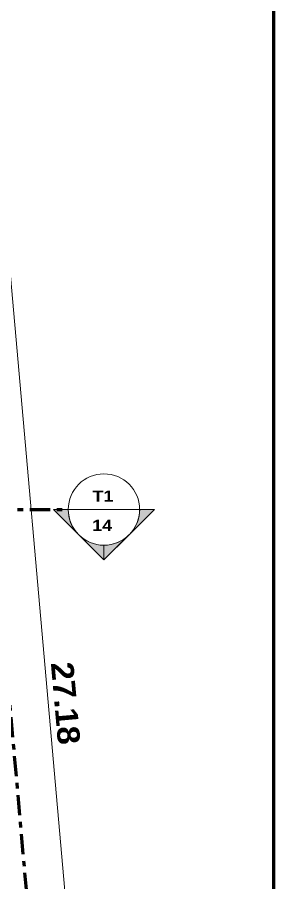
# Model space of a CAD drawing. Header units: metres. Extents: x -144 to 1000, y -717 to 29.
# Drawn here: x 102.22 to 106.78, y -561.25 to -545.85 of the extents above; entities that cross this region are included whole.
import ezdxf

# ---------------------------------------------------------------- set-up
doc = ezdxf.new("R2010")
doc.units = ezdxf.units.M
doc.linetypes.add('Dash Dot 3_16_', pattern=[0.595313, 0.357187, -0.119063, 0, -0.119063])
doc.layers.get('0').update_dxf_attribs({"color": 1})
for name, color, linetype, lineweight in [('A-ANNO-DIMS', 1, 'Continuous', 9), ('A-DETL', 1, 'Continuous', 9), ('A-DETL-WIDE', 1, 'Continuous', 100), ('G-ANNO-SYMB', 1, 'Continuous', 9)]:
    doc.layers.add(name, color=color, linetype=linetype, lineweight=lineweight)
doc.styles.add('Arial Black', font='', dxfattribs={"height": 0.15})
doc.styles.add('Britannic Bold_B_2', font='', dxfattribs={"width": 1.1, "height": 0.009})
doc.styles.get('Arial Black').set_extended_font_data('Arial Black')
doc.styles.get('Britannic Bold_B_2').set_extended_font_data('Britannic Bold', bold=True)

# ---------------------------------------------------------------- blocks, each defined once
blk = doc.blocks.new('A$C4d52d4f2')
at = {"layer": 'A-DETL-WIDE'}
blk.add_line((-0.51513, -0.58802), (-0.51513, -0.00202), dxfattribs=at)
blk = doc.blocks.new('X')
at = {"layer": 'G-ANNO-SYMB'}
h = blk.add_hatch(color=256, dxfattribs=at)
edge = h.paths.add_edge_path()
edge.add_line((103.546, -494.947), (103.119, -494.521))
edge.add_line((103.119, -494.521), (103.382, -494.521))
edge.add_arc((104.017, -494.521), 0.636, 180, 222.0784)
h = blk.add_hatch(color=256, dxfattribs=at)
edge = h.paths.add_edge_path()
edge.add_arc((104.017, -494.521), 0.636, 317.9216, 360)
edge.add_line((104.653, -494.521), (104.915, -494.521))
edge.add_line((104.915, -494.521), (104.489, -494.947))
h = blk.add_hatch(color=256, dxfattribs=at)
edge = h.paths.add_edge_path()
edge.add_arc((104.017, -494.521), 0.635, 225, 270)
edge.add_line((104.017, -495.156), (104.017, -495.419))
edge.add_line((104.017, -495.419), (103.568, -494.97))
h = blk.add_hatch(color=256, dxfattribs=at)
edge = h.paths.add_edge_path()
edge.add_line((104.466, -494.97), (104.017, -495.419))
edge.add_line((104.017, -495.419), (104.017, -495.156))
edge.add_arc((104.017, -494.521), 0.635, 270, 315)
at = {"layer": 'A-ANNO-DIMS', "color": 5, "true_color": 0x0000ff}
blk.add_line((101.813, -484.306), (104.213, -511.379), dxfattribs=at)
at = {"layer": 'A-DETL', "color": 7, "linetype": 'Dash Dot 3_16_', "lineweight": 70}
blk.add_line((101.131, -484.366), (103.531, -511.44), dxfattribs=at)
at = {"layer": 'G-ANNO-SYMB', "linetype": 'Dash Dot 3_16_', "lineweight": 70}
blk.add_line((94.355, -494.521), (103.382, -494.521), dxfattribs=at)
at = {"layer": 'G-ANNO-SYMB', "lineweight": 18}
for p, q in [((104.017, -495.419), (103.119, -494.521)), ((103.382, -494.521), (103.119, -494.521)), ((103.382, -494.521), (103.119, -494.521)), ((103.119, -494.521), (103.546, -494.947)), ((103.382, -494.521), (104.652, -494.521)), ((104.017, -495.419), (104.915, -494.521)), ((104.489, -494.947), (104.915, -494.521)), ((104.652, -494.521), (104.915, -494.521)), ((104.915, -494.521), (104.653, -494.521)), ((103.568, -494.97), (104.017, -495.419)), ((104.017, -495.419), (104.466, -494.97)), ((104.017, -495.156), (104.017, -495.419)), ((104.017, -495.419), (104.017, -495.156))]:
    blk.add_line(p, q, dxfattribs=at)
for radius, start, end in [(0.635, 0, 180), (0.635, 180, 0), (0.636, 180, 222.0784), (0.636, 317.9216, 0), (0.635, 225, 270), (0.635, 270, 315)]:
    blk.add_arc((104.017, -494.521), radius, start, end, dxfattribs=at)
at = {"layer": 'A-ANNO-DIMS', "color": 5, "true_color": 0x0000ff, "insert": (103.469, -497.216), "char_height": 0.4, "width": 1.40028, "attachment_point": 1, "rotation": 275.0667, "line_spacing_factor": 1.000203, "style": 'Britannic Bold_B_2'}
blk.add_mtext('27.18', dxfattribs=at)
at = {"layer": 'G-ANNO-SYMB', "style": 'Arial Black'}
for s, p in [('T1', (103.811, -494.384)), ('14', (103.808, -494.904))]:
    blk.add_text(s, height=0.2, dxfattribs=at).set_placement(p)

msp = doc.modelspace()

# ---------------------------------------------------------------- block references
at = {"xscale": 99.43160273753426, "yscale": 99.43160273753426, "zscale": 99.43160273753426}
msp.add_blockref('A$C4d52d4f2', (158.004, -530.45), dxfattribs=at)
at = {"color": 3}
msp.add_blockref('X', (-0.256, -60.089), dxfattribs=at)

doc.saveas('drawing.dxf')
